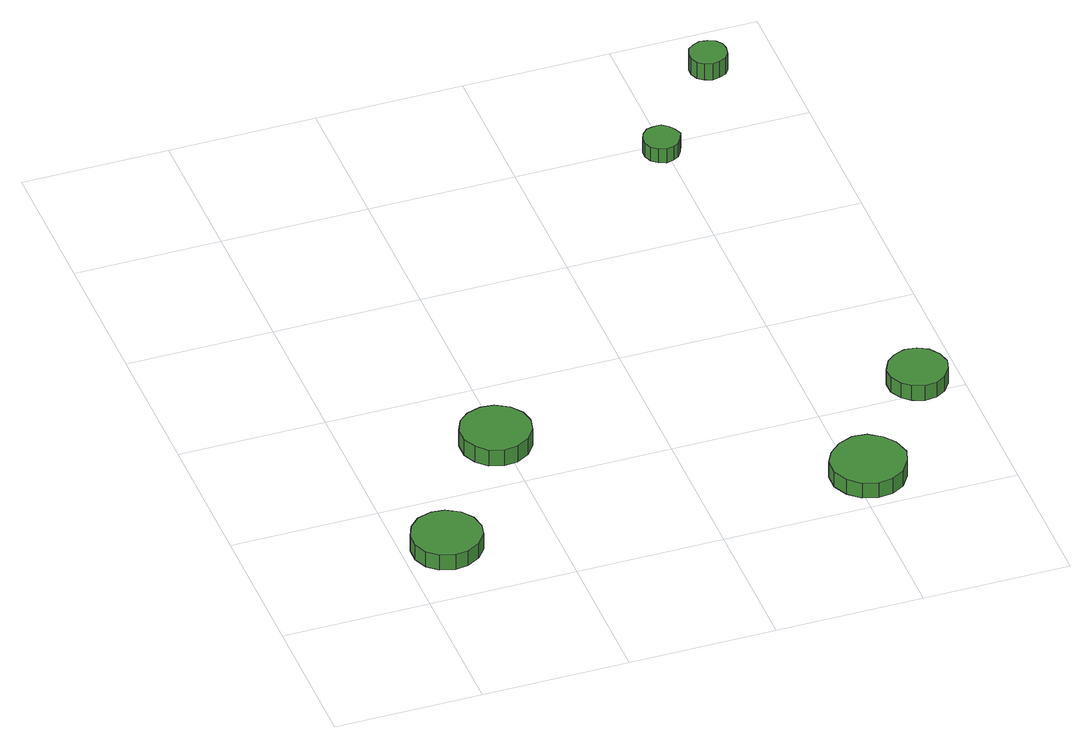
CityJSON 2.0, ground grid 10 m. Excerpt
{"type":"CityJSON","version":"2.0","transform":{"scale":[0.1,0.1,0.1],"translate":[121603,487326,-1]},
"CityObjects":{
"tree1":{"type":"SolitaryVegetationObject","attributes":{"function":"something"},"geometry":[{"type":"MultiSurface","lod":"1","boundaries":[[[0,1,2,3,4,5,6,7,8,9,10,11,12,13,14]],[[15,16,17,18,19,20,21,22,23,24,25,26,27,28,29]],[[0,29,28,1]],[[1,28,27,2]],[[2,27,26,3]],[[3,26,25,4]],[[4,25,24,5]],[[5,24,23,6]],[[6,23,22,7]],[[7,22,21,8]],[[8,21,20,9]],[[9,20,19,10]],[[10,19,18,11]],[[11,18,17,12]],[[12,17,16,13]],[[13,16,15,14]],[[14,15,29,0]]]}]},
"tree2":{"type":"SolitaryVegetationObject","attributes":{"function":"something"},"geometry":[{"type":"MultiSurface","lod":"1","boundaries":[[[30,31,32,33,34,35,36,37,38,39,40,41,42,43,44]],[[45,46,47,48,49,50,51,52,53,54,55,56,57,58,59]],[[30,59,58,31]],[[31,58,57,32]],[[32,57,56,33]],[[33,56,55,34]],[[34,55,54,35]],[[35,54,53,36]],[[36,53,52,37]],[[37,52,51,38]],[[38,51,50,39]],[[39,50,49,40]],[[40,49,48,41]],[[41,48,47,42]],[[42,47,46,43]],[[43,46,45,44]],[[44,45,59,30]]]}]},
"tree3":{"type":"SolitaryVegetationObject","attributes":{"function":"something"},"geometry":[{"type":"MultiSurface","lod":"1","boundaries":[[[60,61,62,63,64,65,66,67,68,69,70,71,72,73,74]],[[75,76,77,78,79,80,81,82,83,84,85,86,87,88,89]],[[60,89,88,61]],[[61,88,87,62]],[[62,87,86,63]],[[63,86,85,64]],[[64,85,84,65]],[[65,84,83,66]],[[66,83,82,67]],[[67,82,81,68]],[[68,81,80,69]],[[69,80,79,70]],[[70,79,78,71]],[[71,78,77,72]],[[72,77,76,73]],[[73,76,75,74]],[[74,75,89,60]]]}]},
"tree4":{"type":"SolitaryVegetationObject","attributes":{"function":"something"},"geometry":[{"type":"MultiSurface","lod":"1","boundaries":[[[90,91,92,93,94,95,96,97,98,99,100,101,102,103,104]],[[105,106,107,108,109,110,111,112,113,114,115,116,117,118,119]],[[90,119,118,91]],[[91,118,117,92]],[[92,117,116,93]],[[93,116,115,94]],[[94,115,114,95]],[[95,114,113,96]],[[96,113,112,97]],[[97,112,111,98]],[[98,111,110,99]],[[99,110,109,100]],[[100,109,108,101]],[[101,108,107,102]],[[102,107,106,103]],[[103,106,105,104]],[[104,105,119,90]]]}]},
"tree5":{"type":"SolitaryVegetationObject","attributes":{"function":"something"},"geometry":[{"type":"MultiSurface","lod":"1","boundaries":[[[120,121,122,123,124,125,126,127,128,129,130,131,132,133,134]],[[135,136,137,138,139,140,141,142,143,144,145,146,147,148,149]],[[120,149,148,121]],[[121,148,147,122]],[[122,147,146,123]],[[123,146,145,124]],[[124,145,144,125]],[[125,144,143,126]],[[126,143,142,127]],[[127,142,141,128]],[[128,141,140,129]],[[129,140,139,130]],[[130,139,138,131]],[[131,138,137,132]],[[132,137,136,133]],[[133,136,135,134]],[[134,135,149,120]]]}]},
"tree6":{"type":"SolitaryVegetationObject","attributes":{"function":"something"},"geometry":[{"type":"MultiSurface","lod":"1","boundaries":[[[150,151,152,153,154,155,156,157,158,159,160,161,162,163,164]],[[165,166,167,168,169,170,171,172,173,174,175,176,177,178,179]],[[150,179,178,151]],[[151,178,177,152]],[[152,177,176,153]],[[153,176,175,154]],[[154,175,174,155]],[[155,174,173,156]],[[156,173,172,157]],[[157,172,171,158]],[[158,171,170,159]],[[159,170,169,160]],[[160,169,168,161]],[[161,168,167,162]],[[162,167,166,163]],[[163,166,165,164]],[[164,165,179,150]]]}]}
},
"vertices":[
[51,44,24],[49,54,24],[43,62,24],[34,67,24],[25,68,24],[15,65,24],[8,58,24],[4,49,24],[4,39,24],[8,30,24],[15,24,24],[25,21,24],[34,22,24],[43,27,24],[49,35,24],[49,35,12],[43,27,12],[34,22,12],[25,21,12],[15,24,12],[8,30,12],[4,39,12],[4,49,12],[8,58,12],[15,65,12],[25,68,12],[34,67,12],[43,62,12],[49,54,12],[51,44,12],
[119,142,20],[117,151,20],[111,159,20],[102,164,20],[93,165,20],[83,162,20],[76,156,20],[72,147,20],[72,137,20],[76,128,20],[83,121,20],[93,118,20],[102,119,20],[111,124,20],[117,132,20],[117,132,7],[111,124,7],[102,119,7],[93,118,7],[83,121,7],[76,128,7],[72,137,7],[72,147,7],[76,156,7],[83,162,7],[93,165,7],[102,164,7],[111,159,7],[117,151,7],[119,142,7],
[336,33,18],[333,44,18],[327,52,18],[318,58,18],[308,59,18],[298,55,18],[290,48,18],[285,39,18],[285,28,18],[290,18,18],[298,11,18],[308,8,18],[318,9,18],[327,14,18],[333,23,18],[333,23,6],[327,14,6],[318,9,6],[308,8,6],[298,11,6],[290,18,6],[285,28,6],[285,39,6],[290,48,6],[298,55,6],[308,59,6],[318,58,6],[327,52,6],[333,44,6],[336,33,6],
[392,113,18],[390,121,18],[385,128,18],[378,132,18],[370,133,18],[362,130,18],[356,125,18],[352,117,18],[352,109,18],[356,101,18],[362,96,18],[370,93,18],[378,94,18],[385,98,18],[390,105,18],[390,105,6],[385,98,6],[378,94,6],[370,93,6],[362,96,6],[356,101,6],[352,109,6],[352,117,6],[356,125,6],[362,130,6],[370,133,6],[378,132,6],[385,128,6],[390,121,6],[392,113,6],
[310,393,18],[308,398,18],[305,402,18],[301,405,18],[296,405,18],[291,404,18],[287,400,18],[285,395,18],[285,390,18],[287,385,18],[291,382,18],[296,380,18],[301,381,18],[305,383,18],[308,388,18],[308,388,7],[305,383,7],[301,381,7],[296,380,7],[291,382,7],[287,385,7],[285,390,7],[285,395,7],[287,400,7],[291,404,7],[296,405,7],[301,405,7],[305,402,7],[308,398,7],[310,393,7],
[366,463,21],[365,468,21],[362,472,21],[357,474,21],[352,475,21],[347,473,21],[343,470,21],[341,465,21],[341,460,21],[343,455,21],[347,452,21],[352,450,21],[357,451,21],[362,453,21],[365,457,21],[365,457,8],[362,453,8],[357,451,8],[352,450,8],[347,452,8],[343,455,8],[341,460,8],[341,465,8],[343,470,8],[347,473,8],[352,475,8],[357,474,8],[362,472,8],[365,468,8],[366,463,8]
]}
